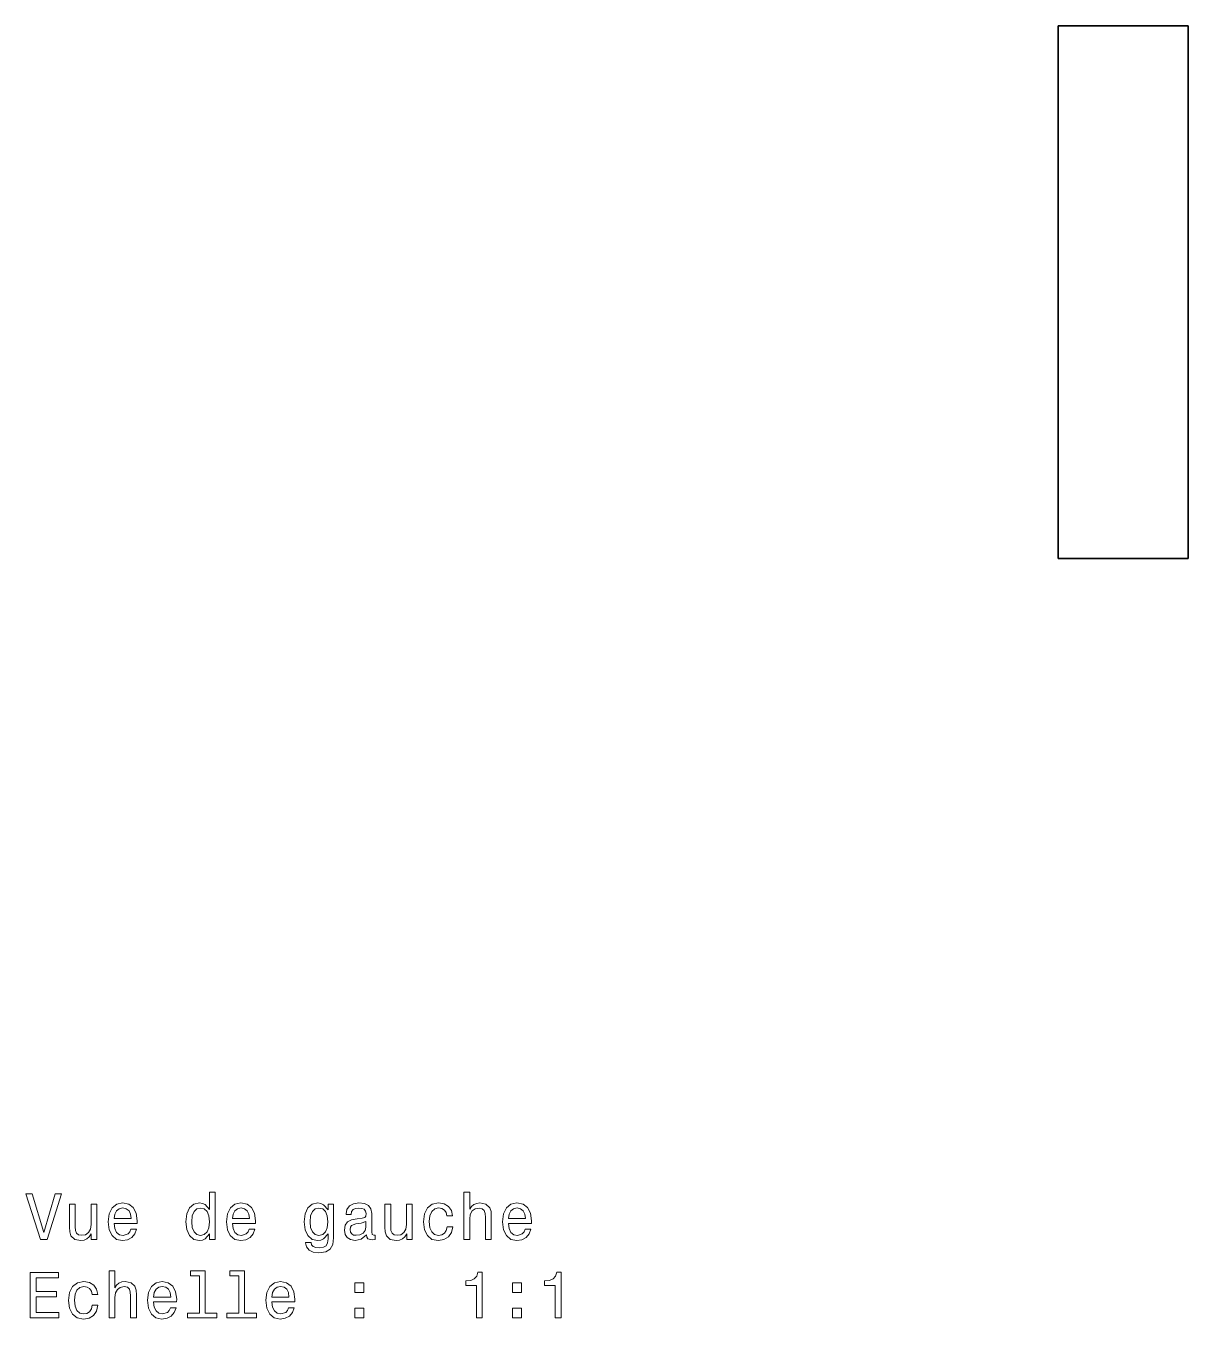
# Model space of a CAD drawing. Extents: x 342 to 941, y 168 to 756.
# Drawn here: x 649.3 to 738.8, y 341.5 to 441 of the extents above; entities that cross this region are included whole.
import ezdxf

# ---------------------------------------------------------------- set-up
doc = ezdxf.new("R2010")
doc.units = 0

msp = doc.modelspace()

# ---------------------------------------------------------------- linework, layer by layer
at = {"color": 7, "lineweight": 35, "ltscale": 0.25}
for p, q in [((738.755, 441), (728.755, 441)), ((738.755, 400), (728.755, 400))]:
    msp.add_line(p, q, dxfattribs=at)
at = {"color": 7, "lineweight": 35}
for p, q in [((728.755, 400), (728.755, 441)), ((738.755, 400), (738.755, 441))]:
    msp.add_line(p, q, dxfattribs=at)
at = {"color": 7, "lineweight": 13}
for points in [[(651.519, 351.101), (650.641, 348.121), (649.739, 351.101), (649.259, 351.101), (650.389, 347.596), (650.893, 347.596), (651.998, 351.101)], [(663.406, 348.015), (663.406, 347.596), (663.849, 347.596), (663.849, 351.217), (663.411, 351.217), (663.411, 349.891), (663.073, 350.274), (662.866, 350.365), (662.629, 350.4), (662.2, 350.299), (661.867, 350.017), (661.651, 349.563), (661.575, 348.953), (661.651, 348.343), (661.867, 347.884), (662.2, 347.596), (662.629, 347.5), (662.866, 347.536), (663.078, 347.627)], [(682.994, 347.596), (683.437, 347.596), (683.437, 349.16), (683.483, 349.518), (683.629, 349.78), (683.856, 349.941), (684.159, 350.002), (684.401, 349.951), (684.552, 349.815), (684.628, 349.588), (684.653, 349.286), (684.653, 347.596), (685.097, 347.596), (685.097, 349.377), (685.076, 349.735), (684.986, 350.032), (684.688, 350.304), (684.224, 350.4), (683.972, 350.365), (683.755, 350.269), (683.573, 350.118), (683.437, 349.911), (683.437, 351.217), (682.994, 351.217)], [(654.721, 350.304), (654.277, 350.304), (654.277, 348.741), (654.227, 348.378), (654.081, 348.116), (653.854, 347.954), (653.556, 347.904), (653.319, 347.944), (653.168, 348.065), (653.082, 348.272), (653.062, 348.565), (653.062, 350.304), (652.618, 350.304), (652.618, 348.524), (652.633, 348.166), (652.729, 347.869), (653.022, 347.596), (653.491, 347.5), (653.743, 347.536), (653.96, 347.627), (654.146, 347.783), (654.298, 348.01), (654.298, 347.596), (654.721, 347.596)], [(656.058, 348.822), (657.833, 348.822), (657.838, 349.029), (657.757, 349.608), (657.535, 350.042), (657.182, 350.304), (656.713, 350.4), (656.254, 350.299), (655.901, 350.017), (655.674, 349.558), (655.594, 348.953), (655.669, 348.333), (655.896, 347.879), (656.244, 347.596), (656.698, 347.5), (657.092, 347.566), (657.414, 347.737), (657.651, 348.01), (657.787, 348.373), (657.349, 348.373), (657.258, 348.171), (657.127, 348.02), (656.754, 347.899), (656.466, 347.954), (656.249, 348.131), (656.108, 348.418), (656.058, 348.807)], [(656.058, 349.195), (656.113, 349.543), (656.249, 349.8), (656.456, 349.956), (656.728, 350.012), (656.996, 349.956), (657.202, 349.8), (657.329, 349.543), (657.374, 349.195)], [(662.705, 350.002), (662.997, 349.931), (663.219, 349.735), (663.35, 349.407), (663.401, 348.953), (663.35, 348.494), (663.219, 348.166), (662.997, 347.964), (662.705, 347.899), (662.427, 347.964), (662.215, 348.166), (662.074, 348.499), (662.029, 348.953), (662.074, 349.402), (662.215, 349.73), (662.427, 349.931)], [(665.166, 348.822), (666.941, 348.822), (666.946, 349.029), (666.865, 349.608), (666.643, 350.042), (666.29, 350.304), (665.821, 350.4), (665.362, 350.299), (665.009, 350.017), (664.782, 349.558), (664.702, 348.953), (664.777, 348.333), (665.004, 347.879), (665.352, 347.596), (665.806, 347.5), (666.2, 347.566), (666.522, 347.737), (666.759, 348.01), (666.896, 348.373), (666.457, 348.373), (666.366, 348.171), (666.235, 348.02), (665.862, 347.899), (665.574, 347.954), (665.357, 348.131), (665.216, 348.418), (665.166, 348.807)], [(665.166, 349.195), (665.221, 349.543), (665.357, 349.8), (665.564, 349.956), (665.836, 350.012), (666.104, 349.956), (666.311, 349.8), (666.437, 349.543), (666.482, 349.195)], [(672.958, 347.717), (672.958, 350.304), (672.534, 350.304), (672.534, 349.866), (672.186, 350.264), (671.974, 350.365), (671.737, 350.4), (671.308, 350.299), (670.976, 350.017), (670.759, 349.563), (670.683, 348.953), (670.759, 348.338), (670.976, 347.884), (671.308, 347.596), (671.737, 347.5), (671.979, 347.536), (672.181, 347.627), (672.534, 348.01), (672.534, 347.627), (672.494, 347.324), (672.383, 347.107), (672.171, 346.981), (671.853, 346.936), (671.576, 346.966), (671.379, 347.042), (671.263, 347.173), (671.228, 347.349), (670.799, 347.349), (670.799, 347.329), (670.865, 347.006), (671.066, 346.764), (671.389, 346.608), (671.828, 346.552), (672.352, 346.628), (672.7, 346.84), (672.897, 347.208)], [(671.142, 348.953), (671.187, 349.402), (671.324, 349.735), (671.535, 349.931), (671.818, 350.002), (672.115, 349.931), (672.337, 349.735), (672.473, 349.402), (672.524, 348.953), (672.473, 348.494), (672.337, 348.166), (672.115, 347.964), (671.818, 347.899), (671.535, 347.964), (671.324, 348.166), (671.187, 348.499)], [(675.494, 347.949), (675.494, 347.934), (675.519, 347.763), (675.595, 347.642), (675.913, 347.546), (676.16, 347.586), (676.16, 347.929), (676.054, 347.914), (675.913, 347.98), (675.888, 348.181), (675.888, 349.583), (675.827, 349.941), (675.651, 350.194), (675.343, 350.345), (674.909, 350.4), (674.486, 350.34), (674.173, 350.168), (673.976, 349.901), (673.911, 349.548), (673.911, 349.518), (674.309, 349.518), (674.344, 349.73), (674.455, 349.881), (674.637, 349.972), (674.894, 350.007), (675.141, 349.982), (675.318, 349.906), (675.424, 349.775), (675.459, 349.593), (675.439, 349.382), (675.358, 349.276), (675.156, 349.225), (674.778, 349.185), (674.344, 349.094), (674.037, 348.933), (673.855, 348.681), (673.8, 348.307), (673.85, 347.974), (674.007, 347.727), (674.259, 347.571), (674.607, 347.516), (675.076, 347.621)], [(679.009, 350.304), (678.566, 350.304), (678.566, 348.741), (678.515, 348.378), (678.369, 348.116), (678.142, 347.954), (677.844, 347.904), (677.607, 347.944), (677.456, 348.065), (677.37, 348.272), (677.35, 348.565), (677.35, 350.304), (676.906, 350.304), (676.906, 348.524), (676.922, 348.166), (677.017, 347.869), (677.31, 347.596), (677.779, 347.5), (678.031, 347.536), (678.248, 347.627), (678.434, 347.783), (678.586, 348.01), (678.586, 347.596), (679.009, 347.596)], [(681.682, 349.407), (682.121, 349.407), (682.03, 349.81), (681.813, 350.128), (681.476, 350.325), (681.037, 350.4), (680.553, 350.299), (680.184, 350.017), (679.952, 349.558), (679.872, 348.943), (679.947, 348.333), (680.174, 347.879), (680.532, 347.596), (681.022, 347.5), (681.455, 347.576), (681.793, 347.788), (682.025, 348.121), (682.126, 348.565), (681.702, 348.565), (681.627, 348.282), (681.486, 348.07), (681.284, 347.939), (681.037, 347.899), (680.729, 347.964), (680.507, 348.166), (680.371, 348.494), (680.326, 348.958), (680.371, 349.412), (680.512, 349.74), (680.739, 349.941), (681.037, 350.012), (681.299, 349.967), (681.496, 349.851), (681.627, 349.659)], [(686.418, 348.822), (688.193, 348.822), (688.198, 349.029), (688.117, 349.608), (687.896, 350.042), (687.543, 350.304), (687.073, 350.4), (686.615, 350.299), (686.262, 350.017), (686.035, 349.558), (685.954, 348.953), (686.03, 348.333), (686.257, 347.879), (686.604, 347.596), (687.058, 347.5), (687.452, 347.566), (687.775, 347.737), (688.012, 348.01), (688.148, 348.373), (687.709, 348.373), (687.618, 348.171), (687.487, 348.02), (687.114, 347.899), (686.826, 347.954), (686.61, 348.131), (686.468, 348.418), (686.418, 348.807)], [(686.418, 349.195), (686.473, 349.543), (686.61, 349.8), (686.816, 349.956), (687.089, 350.012), (687.356, 349.956), (687.563, 349.8), (687.689, 349.543), (687.734, 349.195)], [(675.444, 348.544), (675.383, 348.282), (675.222, 348.08), (674.98, 347.949), (674.682, 347.904), (674.491, 347.929), (674.354, 348.01), (674.269, 348.151), (674.244, 348.348), (674.264, 348.524), (674.344, 348.65), (674.667, 348.792), (675.076, 348.852), (675.444, 348.973)], [(649.582, 341.549), (651.801, 341.549), (651.801, 341.973), (650.046, 341.973), (650.046, 343.158), (651.61, 343.158), (651.61, 343.577), (650.046, 343.577), (650.046, 344.626), (651.761, 344.626), (651.761, 345.049), (649.582, 345.049)], [(655.669, 341.549), (656.113, 341.549), (656.113, 343.113), (656.159, 343.471), (656.305, 343.733), (656.532, 343.895), (656.834, 343.955), (657.076, 343.905), (657.228, 343.768), (657.303, 343.541), (657.329, 343.239), (657.329, 341.549), (657.772, 341.549), (657.772, 343.33), (657.752, 343.688), (657.661, 343.985), (657.364, 344.258), (656.9, 344.353), (656.648, 344.318), (656.431, 344.222), (656.249, 344.071), (656.113, 343.864), (656.113, 345.17), (655.669, 345.17)], [(662.624, 344.797), (662.624, 341.923), (661.711, 341.923), (661.711, 341.549), (663.976, 341.549), (663.976, 341.923), (663.068, 341.923), (663.068, 345.17), (661.928, 345.17), (661.928, 344.797)], [(665.66, 344.797), (665.66, 341.923), (664.747, 341.923), (664.747, 341.549), (667.012, 341.549), (667.012, 341.923), (666.104, 341.923), (666.104, 345.17), (664.964, 345.17), (664.964, 344.797)], [(683.947, 341.549), (684.406, 341.549), (684.406, 345.075), (684.063, 345.075), (683.972, 344.767), (683.79, 344.56), (683.513, 344.439), (683.13, 344.399), (683.13, 344.041), (683.947, 344.041)], [(690.019, 341.549), (690.478, 341.549), (690.478, 345.075), (690.135, 345.075), (690.044, 344.767), (689.862, 344.56), (689.585, 344.439), (689.202, 344.399), (689.202, 344.041), (690.019, 344.041)], [(654.358, 343.36), (654.797, 343.36), (654.706, 343.763), (654.489, 344.081), (654.151, 344.278), (653.713, 344.353), (653.228, 344.253), (652.86, 343.97), (652.628, 343.511), (652.548, 342.896), (652.623, 342.286), (652.85, 341.832), (653.208, 341.549), (653.697, 341.454), (654.131, 341.529), (654.469, 341.741), (654.701, 342.074), (654.802, 342.518), (654.378, 342.518), (654.303, 342.235), (654.161, 342.023), (653.96, 341.892), (653.713, 341.852), (653.405, 341.918), (653.183, 342.119), (653.047, 342.447), (653.001, 342.911), (653.047, 343.365), (653.188, 343.693), (653.415, 343.895), (653.713, 343.965), (653.975, 343.92), (654.172, 343.804), (654.303, 343.612)], [(659.094, 342.775), (660.869, 342.775), (660.874, 342.982), (660.793, 343.562), (660.571, 343.995), (660.218, 344.258), (659.749, 344.353), (659.29, 344.253), (658.937, 343.97), (658.71, 343.511), (658.63, 342.906), (658.705, 342.286), (658.932, 341.832), (659.28, 341.549), (659.734, 341.454), (660.128, 341.519), (660.45, 341.691), (660.687, 341.963), (660.824, 342.326), (660.385, 342.326), (660.294, 342.124), (660.163, 341.973), (659.79, 341.852), (659.502, 341.907), (659.285, 342.084), (659.144, 342.371), (659.094, 342.76)], [(659.094, 343.148), (659.149, 343.496), (659.285, 343.753), (659.492, 343.91), (659.764, 343.965), (660.032, 343.91), (660.239, 343.753), (660.365, 343.496), (660.41, 343.148)], [(668.202, 342.775), (669.977, 342.775), (669.982, 342.982), (669.901, 343.562), (669.679, 343.995), (669.326, 344.258), (668.857, 344.353), (668.398, 344.253), (668.045, 343.97), (667.818, 343.511), (667.738, 342.906), (667.813, 342.286), (668.04, 341.832), (668.388, 341.549), (668.842, 341.454), (669.236, 341.519), (669.558, 341.691), (669.795, 341.963), (669.932, 342.326), (669.493, 342.326), (669.402, 342.124), (669.271, 341.973), (668.898, 341.852), (668.61, 341.907), (668.393, 342.084), (668.252, 342.371), (668.202, 342.76)], [(668.202, 343.148), (668.257, 343.496), (668.393, 343.753), (668.6, 343.91), (668.872, 343.965), (669.14, 343.91), (669.347, 343.753), (669.473, 343.496), (669.518, 343.148)], [(674.581, 343.506), (675.277, 343.506), (675.277, 344.258), (674.581, 344.258)], [(686.726, 343.506), (687.422, 343.506), (687.422, 344.258), (686.726, 344.258)], [(674.581, 341.549), (675.277, 341.549), (675.277, 342.301), (674.581, 342.301)], [(686.726, 341.549), (687.422, 341.549), (687.422, 342.301), (686.726, 342.301)]]:
    msp.add_lwpolyline(points, close=True, dxfattribs=at)

doc.saveas('drawing.dxf')
